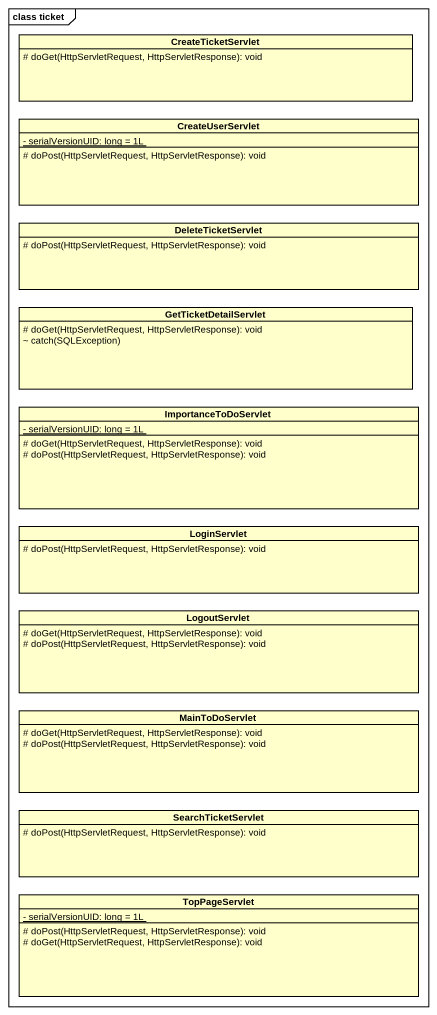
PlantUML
@startuml
mainframe class ticket
hide circle
hide empty members
skinparam classAttributeIconSize 0
class CreateTicketServlet {
  # doGet(HttpServletRequest, HttpServletResponse): void
}
class CreateUserServlet {
  {static} - serialVersionUID: long = 1L
  # doPost(HttpServletRequest, HttpServletResponse): void
}
class DeleteTicketServlet {
  # doPost(HttpServletRequest, HttpServletResponse): void
}
class GetTicketDetailServlet {
  # doGet(HttpServletRequest, HttpServletResponse): void
  ~ catch(SQLException)
}
class ImportanceToDoServlet {
  {static} - serialVersionUID: long = 1L
  # doGet(HttpServletRequest, HttpServletResponse): void
  # doPost(HttpServletRequest, HttpServletResponse): void
}
class LoginServlet {
  # doPost(HttpServletRequest, HttpServletResponse): void
}
class LogoutServlet {
  # doGet(HttpServletRequest, HttpServletResponse): void
  # doPost(HttpServletRequest, HttpServletResponse): void
}
class MainToDoServlet {
  # doGet(HttpServletRequest, HttpServletResponse): void
  # doPost(HttpServletRequest, HttpServletResponse): void
}
class SearchTicketServlet {
  # doPost(HttpServletRequest, HttpServletResponse): void
}
class TopPageServlet {
  {static} - serialVersionUID: long = 1L
  # doPost(HttpServletRequest, HttpServletResponse): void
  # doGet(HttpServletRequest, HttpServletResponse): void
}
@enduml
